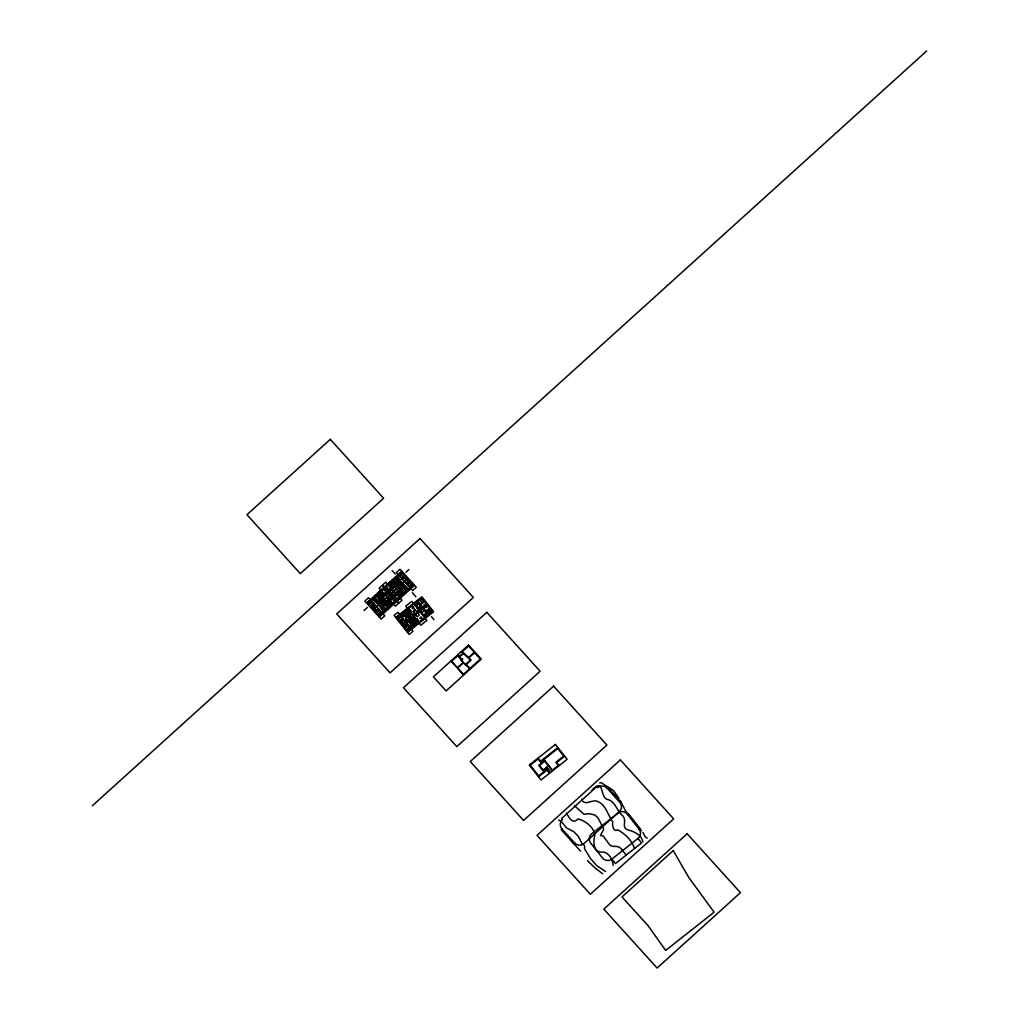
<?xml version="1.0" encoding="UTF-8"?>
<svg xmlns="http://www.w3.org/2000/svg" width="1019" height="1019" viewBox="0 0 1019 1019"><rect width="100%" height="100%" fill="white"/><g stroke="black" fill="none" stroke-linecap="round" stroke-linejoin="round"><path stroke-width="1.5" d="M421.675 618.418C417.803 619.743 421.713 614.661 421.828 618.431M412.606 606.967L413.204 606.84M412.185 607.222L412.185 608.636L413.778 608.776M400.034 614.916L405.371 621.679L405.498 620.546L406.632 620.673L407.256 620.176L405.32 617.731L408.02 615.591L404.632 611.285M406.759 619.552L407.256 620.176L406.122 620.049L406.619 620.673L406.759 619.552L404.861 621.042L405.358 621.679M414.058 615.323L413.918 616.457L415.816 614.966L415.306 614.33L415.179 615.463L414.058 615.323L414.555 615.96L414.682 614.826L415.816 614.966M404.925 611.056L408.326 615.349L411.23 613.056L413.179 615.514L413.306 614.381L414.427 614.521L414.567 613.387L412.67 614.877L415.064 614.011L413.128 611.566L415.217 609.91L417.153 612.368M415.395 602.828L415.727 603.197M414.071 608.267L413.243 606.98M383.437 611.413L383.806 610.266M397.321 578.066L397.69 576.92M416.427 623.513L416.873 622.392M386.596 602.509L387.806 600.064L389.245 601.656L386.94 604.458M391.869 586.689L393.309 588.269L394.162 586.422L396.264 588.74L390.57 593.899L384.787 587.504M373.374 606.687L373.081 606.05M394.226 594.778L393.576 594.421L393.869 595.109M613.132 865.398C612.967 860.762 609.426 852.623 603.121 852.037C593.147 853.4 592.956 841.847 594.803 835.414C594.179 827.377 585.492 820.817 578.028 818.945C571.914 825.11 568.933 816.703 566.398 813.047M426.655 616.304L426.018 615.896L426.273 616.597M376.992 610.368L376.342 610.012L376.635 610.699M363.974 610.598L367.439 607.439M405.944 572.245L408.912 569.545M373.425 605.936L374.304 605.757L373.298 605.885M373.756 606.292L373.948 605.299M391.538 590.205L390.978 590.702L391.169 589.708M387.806 600.064L386.43 601.325L388.354 600.662L386.316 602.496L389.997 606.56M390.965 602.076L392.926 603.452M92.296 805.812L926.704 50.95M366.611 603.044L401.792 571.226M369.54 600.904L368.356 601.987L369.438 600.993M376.737 594.395L375.259 595.733L376.801 594.459M378.813 592.523L380.304 591.173L378.877 592.587M381.717 589.886L383.704 588.09L381.819 589.797M385.195 586.74L387.182 584.944L385.258 586.817M390.086 582.32L388.608 583.658L389.997 582.409M393.652 579.098L392.162 580.448L393.716 579.161M399.359 573.926L400.543 572.856L399.423 574.003M372.827 598.064L370.84 599.847L372.725 598.153M398.187 575.124L396.2 576.92L398.085 575.213M372.432 599.465L373.909 597.605M378.775 593.402L380.94 591.44M388.468 584.639L389.857 586.536M388.812 584.32L390.965 582.371M397.639 576.665L396.009 578.346M378.291 594.192L378.266 594.854M381.692 591.033L382.736 592.982M391.805 581.964L392.468 582.002M391.627 582.409L390.888 583.085L391.602 583.874M373.96 598.471L374.635 597.86M379.603 593.466L378.75 594.052L379.463 594.854L380.214 594.179L379.488 593.389M385.526 588.32L387.016 586.982L387.819 587.874L386.341 589.224M390.952 583.199L392.149 583.186M396.493 578.091L395.818 578.69L397.435 580.473L398.111 579.875M376.622 596.332L378.648 594.587M392.162 582.358L394.111 580.524M373.82 599.554L374.266 600.497L374.126 599.338M390.15 584.919L390.392 583.785L389.857 584.689M397.588 578.053L398.48 578.588L397.346 578.333M380.151 594.052L379.476 594.663L379.081 593.937M381.399 592.829L380.24 592.969L381.195 592.523M391.487 583.798L392.34 583.199M389.895 585.772L391.805 584.091L392.481 584.842L390.494 586.638L389.818 585.887L390.506 586.447M380.405 594.395L382.392 592.612M379.043 596.128L379.985 596.268M380.749 594.778L379.909 594.446M380.953 594.803L382.749 593.198M390.366 586.294L392.149 584.677M381.093 594.956L382.877 593.338M375.476 600.535L376.151 601.274L375.349 601.987L374.674 601.248L375.349 600.599L375.96 601.261M375.578 600.255L376.253 599.643M379.985 596.357L379.043 596.217M393.754 582.919L393.793 583.862A2.025 2.025 0 0 0 393.232 583.199M398.391 579.798L399.066 579.136L399.677 579.811M404.11 574.499L402.48 572.551M380.265 596.382L379.641 596.484A1.796 1.796 0 0 1 379.272 596.013L378.928 595.695A1.796 1.796 0 0 1 378.558 595.223L378.979 595.555M393.551 584.447L393.512 585.11M399.091 579.161L399.856 579.824L399.066 580.537L398.467 579.684M372.737 599.796L374.954 601.541M375.744 600.828L376.431 600.395M379.769 596.917L378.329 598.217L376.622 596.433M380.316 596.421L380.622 596.777M380.596 596.166L381.259 596.204M394.378 583.709L395.818 582.409M398.658 580.091L397.805 580.333M370.394 606.229L373.565 603.35M380.953 596.561L382.889 594.727L384.418 596.319L383.029 597.567L383.883 595.72L381.845 597.554L378.176 593.491M384.163 593.771L387.335 590.893M387.628 590.638L390.799 587.772M391.869 586.6L393.907 584.842M394.136 584.549L394.06 583.454M401.397 578.181L404.568 575.302M394.302 586.294L393.984 585.135L393.933 586.078M381.03 597.223L378.992 599.057L379.539 599.656M394.544 584.995L396.582 583.148L397.117 583.747M370.967 606.865L374.151 604M384.749 594.408L387.921 591.529M388.201 591.275L391.372 588.409M401.97 578.817L405.154 575.952M382.176 596.816L381.858 597.274A2.025 2.025 0 0 0 381.297 596.612M371.222 607.146L374.393 604.28M376.291 602.586L377.832 603.095L377.247 603.63L376.291 602.586L381.565 597.809L377.896 593.746M384.991 594.688L388.175 591.81M388.456 591.555L391.627 588.689M400.556 582.728L401.308 581.862L400.352 580.817L395.079 585.581L391.411 581.518M402.225 579.098L405.396 576.219M371.922 607.286L374.559 604.713M391.793 589.122L388.876 591.772L390.672 593.759M402.645 579.302L405.575 576.665M386.188 594.383L387.067 594.217L386.507 594.803M390.392 590.612L390.315 590.46M404.874 577.48L405.46 576.932L406.479 579.263M393.309 588.269L394.697 587.02L392.774 587.683L394.799 585.836L391.13 581.773M379.501 601.248L381.437 599.49M396.773 585.632L398.709 583.874M380.062 602.267L382.392 600.153M397.334 586.638L399.665 584.537M373.336 609.477L378.992 604.369L376.89 602.051L377.247 603.63M407.511 578.563L401.868 583.67L399.766 581.352L401.308 581.862M373.604 609.782L379.259 604.662L381.361 606.993L379.82 606.483L380.405 605.936L380.762 607.528L386.035 602.751L389.717 606.814M407.778 578.856L402.136 583.976L404.237 586.294L404.823 585.759L403.881 584.702L403.282 585.25L404.823 585.759M381.552 603.515L380.418 601.911M383.488 601.77L381.998 600.484M398.824 587.899L397.69 586.282M400.76 586.142L399.27 584.855M382.405 604.471L384.354 602.713M390.137 597.58L389.946 598.624M399.677 588.842L401.626 587.084M377.832 609.591L376.763 609.68L377.183 610.177M394.608 593.542L394.417 594.587M391.372 597.185L391.958 596.65L389.755 595.402M407.141 582.906L407.396 581.989L407.18 583.034M408.25 581.874L408.39 581.964M408.594 581.594L409.192 581.059L406.976 579.811M378.469 609.031L375.552 611.68L373.756 609.693M395.703 593.44L392.786 596.09L390.99 594.102M406.556 583.632L409.485 580.983M375.807 612.215L378.89 609.247M389.487 599.656L392.672 596.777M392.952 596.523L396.124 593.657M406.721 584.065L409.982 581.289M387.093 602.254L386.889 602.433A1.796 1.796 0 0 1 387.309 602.866M399.053 591.249L399.894 591.67M375.973 612.394L379.144 609.528M389.742 599.936L392.914 597.058M393.207 596.803L396.378 593.937M406.976 584.346L410.147 581.467M386.57 603.35L383.806 605.859L383.259 605.261M400.098 591.122L402.862 588.613L402.327 588.014M392.532 598.28L392.621 597.376M399.881 591.759L398.938 591.619M376.546 613.03L379.73 610.164M390.328 600.573L393.5 597.707M393.78 597.452L396.951 594.574M403.881 584.702L404.237 586.294L397.232 592.625L398.085 590.765L396.697 592.026L398.136 593.618L401.155 591.606M407.549 584.982L410.733 582.116M400.212 591.822L400.187 592.485L402.785 590.116L404.505 591.912L402.823 594.141M383.182 611.336L381.666 608.967M382.456 608.254L382.966 607.617M387.577 603.885L387.602 603.223M404.785 588.052L405.193 587.504M406.173 586.791L408.377 588.536M382.036 609.171L381.259 608.521L382.049 607.808L382.724 608.547L382.049 609.196L381.45 608.534M387.335 604.191L385.309 605.936L386.914 607.821M406.339 587.186L405.766 586.345L404.976 587.071L405.766 587.746L405.753 586.536M383.017 608.47L383.679 607.859M387.016 604.929L387.959 605.069M405.537 588.09L404.874 588.689L406.479 590.485L407.154 589.874M411.561 582.588L413.166 584.371M388.838 603.515L390.621 601.898M388.965 603.656L390.748 602.051M398.378 595.147L400.161 593.529M400.378 593.567L401.206 593.899M394.786 599.121L393.296 600.471L394.098 601.363L395.589 600.013M389.322 604.242L391.296 602.446M398.824 595.644L398.047 594.994L400.034 593.198L400.709 593.937L398.849 595.669L398.238 594.994M402.339 592.51L401.855 592.778A2.025 2.025 0 0 1 402.454 593.402L402.441 592.51M388.774 605.146L389.64 604.547M390.978 603.414L390.723 604.547L391.271 603.656M399.728 595.504L400.875 595.363L399.932 595.822M383.539 610.292L382.647 609.744L383.768 609.999M400.976 594.281L401.652 593.682L401.511 594.879M407.307 588.791L406.848 587.848L406.989 588.995M388.175 606.229L388.672 605.961A2.025 2.025 0 0 1 388.061 605.337M387.016 607.821L389.309 606.369M384.736 610.33L385.488 609.655L383.692 607.668L382.953 608.343L384.736 610.33L385.297 609.642M389.5 605.745L390.175 605.146L389.513 604.471M389.487 605.936L390.239 605.261M390.06 605.872L392.315 604.012M383.488 611.68L385.475 610.394M400.187 596.892L401.932 594.688M406.848 590.332L408.683 588.88M380.571 615.489L381.756 614.406M383.004 613.285L384.978 611.489M388.965 607.897L387.513 609.082M391.029 606.025L392.519 604.675M393.945 603.388L395.92 601.592M397.41 600.255L399.397 598.459M400.824 597.172L402.314 595.822M404.377 593.95L405.868 592.599M408.352 590.358L410.173 588.574M411.574 587.441L412.606 586.384M379.335 617.106L414.504 585.288M451.417 661.446L457.9 655.586L463.021 662.554L457.34 667.7L451.557 661.318M459.327 657.166L463.645 653.255M474.281 652.364L468.638 657.472L462.206 651.676L468.511 645.982L480.331 659.051L463.237 674.514M474.548 652.657L468.906 657.777L471.007 660.095L466.32 664.337L470.001 668.4M561.966 828.944L561.163 829.67L573.888 843.732L574.678 843.006A6.687 6.687 0 0 0 584.129 843.477L619.297 811.659A6.687 6.687 0 0 0 619.769 802.22L607.057 788.158A6.687 6.687 0 0 0 597.605 787.687L596.714 786.693L561.533 818.512L562.437 819.505A6.687 6.687 0 0 0 561.966 828.944L574.678 843.006M607.057 788.158L607.846 787.432L620.571 801.494L619.769 802.22M392.442 584.193L391.895 583.607M388.583 604.229L389.22 604.738M412.962 623.539L413.357 624.252M414.937 604L415.523 603.528L414.516 603.554M401.371 621.539L400.747 622.036L402.874 623.424M402.925 620.329L402.607 621.17L403.282 620.724M407.167 624.239L404.072 626.672L402.416 624.583L407.511 620.507L408.008 621.131L406.097 622.826M421.751 613.655L421.815 612.661L421.293 613.081L422.121 613.272M399.614 614.393L397.958 612.292L394.073 615.361L395.729 617.463L421.866 596.816L433.623 611.706L407.485 632.34M397.601 616.584L398.798 615.514M401.155 613.769L403.193 612.037M405.409 610.292L406.989 609.056M409.256 607.26L412.135 604.98M418.287 600.127L420.337 598.624M419.688 599.987L419.026 599.911M420.847 598.994L421.267 598.663A1.796 1.796 0 0 1 420.911 599.057M422.044 598.128L421.382 598.051M419.853 600.115L420.045 599.796A1.796 1.796 0 0 0 420.49 599.389L420.834 599.083M423.051 600.153L421.306 598.37M406.53 610.534L408.415 609.044M420.261 599.962L420.732 599.159M407.192 611.209L406.288 611.744L407.944 613.846L408.683 613.094L407.078 611.12M408.632 609.897L409.829 609.973M415.625 606.114L418.987 603.452L420.045 604.802L424.528 601.274M421.14 601.732L423.038 600.242M416.3 605.757L418.478 604.025M415.854 606.407L416.211 605.643M409.791 611.375L410.491 610.814L410.288 611.999M402.645 618.227L399.282 620.889L399.817 621.565L403.18 618.915M400.136 621.259L400.301 620.278L400.722 620.8M416.847 607.668L417.637 607.044L419.93 610.164M424.605 601.376L420.057 605.031L420.796 605.961L417.905 600.802M408.886 613.947L411.014 612.444M402.747 619.565L399.97 621.756L402.008 624.329L407.256 620.176M400.047 621.857L403.409 619.208M413.306 611.578L415.383 610.114M403.549 619.654L400.454 622.099L402.11 624.201M418.363 607.961L421.573 605.439L423.242 607.553M418.338 608.152L420.911 606.114L422.503 608.139L420.134 604.904M418.936 608.177L419.637 608.445M407.969 617.119L410.033 615.489M425.929 603.044L425.853 603.707M424.121 605.069L426.26 603.465M419.599 609.044L420.312 608.802L419.904 609.426M426.018 603.91L426.235 603.745A2.025 2.025 0 0 0 426.744 604.445M426.566 604.929L426.464 604.585A1.796 1.796 0 0 1 426.12 604.089L426.515 604.547M416.618 611.693L418.72 610.037M408.772 618.113L410.173 619.501M410.81 616.495L411.842 618.176M408.772 618.546L408.275 617.922L410.746 615.973L412.402 618.074L409.944 620.023L409.014 618.329L409.867 619.501M413.179 615.514L427.088 604.522M408.008 621.131L406.874 621.004L406.747 622.125L405.626 621.998L402.25 624.647M415.854 624.876L412.453 620.584L415.37 618.278L413.421 615.82L427.343 604.827M422.758 608.712L420.656 610.368L422.095 612.202M426.961 605.643L427.891 605.846L426.821 605.248M420.898 610.687L421.611 610.432L421.204 611.069M409.753 619.794L412.224 617.845M417.943 613.362L420.045 611.706M408.466 621.182L409.294 622.24M428.209 605.936L426.108 607.591L425.19 606.534M428.502 606.305L427.84 606.229M410.657 620.52L412.72 618.89M406.059 624.303L405.804 625.284M406.95 623.679L406.25 621.501L407.383 621.628L407.511 620.507L409.447 622.953L412.147 620.826L415.548 625.118M421.777 612.508L425.165 609.999L423.496 607.872M429.279 606.967L428.12 605.49M404.212 627.131L407.575 624.469M404.441 627.424L407.804 624.762M412.415 621.807L412.096 622.049M421.904 614.062L422.694 613.451L420.185 610.483M405.231 627.602L405.409 626.863L404.81 627.169M412.198 622.061L412.402 621.896A1.796 1.796 0 0 1 412.007 621.437M425.369 611.757L429.903 608.088M404.989 628.099L408.339 625.449M427.967 609.795L427.33 610.292A2.025 2.025 0 0 0 428.018 609.859L428.222 610.012M428.808 609.133L428.171 609.629L429.114 609.731M410.924 623.577L413.026 621.921M428.018 610.088L427.611 610.419A1.796 1.796 0 0 0 428.082 610.152L428.553 609.999M429.266 609.184L429.343 608.521M428.642 612.495L427.636 610.559M429.343 609.375L428.439 609.757A1.796 1.796 0 0 0 428.923 609.489L429.126 609.642M413.306 622.291L412.657 622.214M428.273 610.394L427.318 610.381M426.108 612.699L426.897 612.177L428.833 614.623M410.44 625.322L412.326 623.819M422.91 615.323L423.726 615.158M426.388 613.056L428.197 615.132L426.26 612.674L425.904 613.425M423.14 615.616L426.49 612.967M413.09 624.634L413.829 623.883L414.491 624.723L413.701 625.348L413.039 624.507M411.765 625.768L412.924 625.704L411.943 626.086M428.744 612.495L430.629 611.005M413.587 625.258L414.3 624.698M412.122 627.182L414.02 625.093M408.772 630.736L410.02 629.742M414.427 626.265L412.326 627.921L414.325 626.341M416.644 624.52L418.21 623.271L416.695 624.583M420.478 621.475L423.369 619.195L420.541 621.552M431.61 612.686L429.674 614.33M408.823 630.799L410.084 629.806M429.572 614.419L431.508 612.763M557.89 747.577L540.541 761.282L538.045 758.136M546.592 769.574L545.687 768.428L542.987 770.568L538.86 765.333L541.56 763.206L540.656 762.046L557.775 748.519L563.724 756.047L555.89 762.237L558.374 765.384L549.381 772.491L545.993 768.186L548.897 765.893L552.298 770.186M546.897 769.345L538.643 775.867L530.211 765.18L538.159 758.9L540.656 762.046M538.529 776.796L547.012 770.109L549.496 773.255M564.666 756.162L556.603 762.53L559.087 765.677M547.687 770.339L548.744 769.511M550.184 772.122L551.712 771.039M627.831 814.78L628.672 814.117L640.429 828.995L639.588 829.657L627.347 814.168A6.687 6.687 0 0 0 617.947 813.06L591.81 833.695A6.687 6.687 0 0 0 590.714 843.095L602.458 857.973A6.687 6.687 0 0 0 611.859 859.081L637.996 838.433A6.687 6.687 0 0 0 639.091 829.046M402.734 616.406L401.32 614.623M401.83 614.139L404.123 612.33M404.645 613.871L404.046 613.158L404.747 612.597M403.129 614.826L403.46 613.705L402.849 614.559M404.543 613.795L405.435 613.247L404.772 612.406L404.072 613.132M403.257 616.202L405.142 614.712M406.861 614.126L406.785 614.775M407.192 614.546L405.052 616.151L405.868 617.285L408.02 615.591M407.243 615.782L406.938 615.081M407.536 615.718L407.256 614.839M418.198 608.088L417.217 607.923L418.198 608.088L417.535 607.133M424.541 610.496L422.758 608.445L426.159 612.75M413.943 620.354L416.045 618.699M414.733 620.762L413.829 621.297L415.485 623.399L416.223 622.647M416.172 619.463L416.886 618.902L416.669 620.087M410.44 625.526L411.574 627.615M417.331 620.928L418.057 620.176L418.72 621.017L417.93 621.641L417.268 620.8M417.828 621.552L418.045 620.367M416.72 623.45L418.618 621.959L418.198 621.437M425.929 616.686L425.369 617.285M426.885 615.947L427.509 615.451L425.394 614.062M592.128 789.763C604.127 778.236 599.707 794.476 606.458 799.176C615.005 800.59 616.329 809.545 621.514 814.703C629.169 820.448 618.558 828.434 630.532 830.638C635.92 832.574 641.894 835.695 642.862 841.923M599.694 782.91L600.777 782.732A3.312 3.312 0 0 1 602.114 783.229L613.476 790.515L618.915 798.297M384.418 596.319L382.494 596.981L384.596 599.299L390.29 594.153L384.507 587.759M396.697 592.026L398.633 591.364L396.531 589.046L390.837 594.192L396.608 600.573M571.251 840.841L580.588 851.145M407.256 589.058L408.428 588.804M372.687 599.541L373.871 599.287M406.403 610.801L407.587 610.636M558.565 820.129L560.972 821.123L566.666 827.963L573.824 831.746L578.091 836.089L582.04 843.503L584.626 845.783L584.549 848.802L590.409 858.418L596.574 865.513L605.452 871.474M404.874 621.055L405.995 621.182L406.122 620.049L406.619 620.673M413.421 615.82L414.555 615.96M574.487 805.723L584.053 814.334L589.071 813.659L594.969 815.022L598.064 818.028L603.541 828.727A2.114 2.114 0 0 1 603.477 829.733L600.42 835.414L603.121 835.949L610.139 845.426L613.82 846.534A1.962 1.962 0 0 1 615.489 846.432C621.475 846.165 622.405 851.604 626.392 854.928M388.736 584.588L389.882 584.944M391.245 603.388L392.391 603.757M647.205 838.204L644.912 836.382L642.964 832.408M401.741 614.381L402.862 614.826M641.575 830.651L640.9 830.256A8.611 8.611 0 0 1 639.282 828.727L625.628 811.009L620.622 801.291M389.194 591.784L391.372 592.943M374.139 608.521L371.96 607.375L373.438 609.158M404.123 577.964L404.772 578.333L404.479 577.646M392.111 570.538L395.27 573.99M412.351 592.676L415.816 596.752M411.472 582.486L413.255 584.473M402.403 572.614L404.199 574.601M407.676 579.187L409.205 580.868M404.798 576.206L403.804 576.206L404.25 576.703M409.855 581.798L409.753 582.779L409.307 582.282M407.511 580.601L408.594 581.785M403.562 577.289L403.116 576.792L403.065 577.735M408.657 582.919L408.606 583.862L408.16 583.365M402.327 579.009L404.441 581.339M404.709 581.645L406.823 583.976M398.111 574.55L396.327 572.576L399.996 569.252L416.3 587.275L412.631 590.6L410.835 588.613M398.569 575.047L404.339 581.429M404.607 581.734L410.39 588.116M397.945 576.996L399.601 579.238M395.971 578.563L397.588 580.346M405.014 588.562L406.632 590.345M463.365 653.51L470.523 660.07L465.416 664.694L461.403 660.248L462.792 659L461.849 659.395L459.607 656.911M398.569 582.435L394.901 578.372L398.467 582.524M403.04 587.377L406.721 591.44L402.938 587.466M461.263 651.625L462.893 653.434L459.569 656.44L457.939 654.631M398.162 583.25L399.27 584.486M399.448 584.689L400.875 586.269L398.938 588.027L397.512 586.447M401.066 586.473L402.174 587.696M394.2 580.524L395.818 582.308M396.213 585.021L397.321 586.243M399.117 588.23L400.238 589.466M393.028 582.116L393.079 583.072A2.025 2.025 0 0 0 392.519 582.409L392.659 581.913M401.715 591.721L401.766 592.676A2.025 2.025 0 0 0 401.206 592.014M393.283 582.804L392.748 582.206A1.796 1.796 0 0 1 393.168 582.728M399.55 590.523L403.231 594.587M402.951 594.841L399.27 590.778L400.531 592.166M469.721 668.655L463.301 662.847L457.607 667.993L463.378 674.387M393.41 585.301L393.729 585.454A1.796 1.796 0 0 0 394.162 585.874M391.678 584.154L392.29 584.83M387.513 584.142L385.73 582.167L382.558 585.033L384.341 587.008M387.959 584.639L393.742 591.02M394.009 591.326L399.792 597.707M400.238 598.204L402.034 600.191L398.862 603.057L397.066 601.07M391.525 588.778L393.64 591.109M393.907 591.415L396.022 593.746M390.188 589.39L389.245 589.339L389.691 589.835M395.283 595.02L395.232 595.962L394.786 595.465M389.767 590.969L390.837 592.154M389.041 590.46L388.596 589.963L388.494 590.956M394.098 596.051L394.544 596.548L393.551 596.548M384.201 587.135L396.926 601.197M450.971 660.949L463.683 674.998M384.061 587.262L382.278 585.288L379.093 588.167L380.889 590.141M396.327 600.828L390.557 594.446L384.864 599.592L386.965 601.923M396.773 601.325L398.569 603.312L395.397 606.178L393.601 604.203M390.137 594.23L388.341 592.256L385.411 594.892L387.207 596.879L381.335 590.638M390.455 594.587L392.251 596.574L389.322 599.223L387.526 597.236M387.564 591.797L386.57 591.797L387.029 592.294M390.277 596.191L391.36 597.376M391.156 597.554L390.481 597.223L390.799 597.886M386.341 592.88L385.883 592.383L385.844 593.325M391.423 598.497L391.869 598.994L390.927 598.955M387.373 597.312L393.156 603.707M391.22 602.56L390.634 601.707L388.647 603.503L389.436 604.178M381.45 596.115L382.342 597.109M386.812 602.051L387.717 603.044M388.965 605.146L389.653 605.617M378.737 594.879L379.272 595.478A2.025 2.025 0 0 1 378.66 594.943M388.022 605.553L388.379 605.948A1.796 1.796 0 0 1 387.959 605.617M386.838 604.636L387.169 604.802A1.796 1.796 0 0 0 387.602 605.222M380.889 598.879L381.998 600.115M382.176 600.318L383.603 601.898L381.666 603.643L380.24 602.063M383.794 602.089L384.902 603.324M378.941 600.637L380.062 601.872M381.845 603.859L382.966 605.082M374.495 596.816L378.074 600.968M382.545 605.91L386.328 609.884M374.482 598L376.1 599.783M383.539 607.999L385.144 609.782M382.049 607.986L382.647 608.661M374.75 601.134L375.361 601.809M379.82 606.483L380.762 607.528M370.279 599.732L368.496 597.758L364.827 601.07L381.131 619.093L384.8 615.769L383.004 613.795M370.738 600.229L376.508 606.611M376.775 606.904L382.558 613.298M372.954 604.98L372.011 604.929L372.47 605.426M378.049 610.598L378.495 611.094L377.552 611.056M372.534 606.547L373.604 607.744M371.808 606.05L371.362 605.553L371.273 606.547M376.864 611.642L376.775 612.534M371.642 607.362L373.438 609.337M367.859 603.872L369.655 605.846M376.915 613.744L378.711 615.731M405.651 576.945L407.18 578.639M404.683 577.467L405.753 578.665M403.944 578.168L403.741 579.212L403.295 578.741M398.773 591.224L399.142 591.351A1.796 1.796 0 0 0 399.537 591.81L399.677 592.217M400.021 593.389L400.633 594.052M398.085 595.631L399.665 597.363M392.595 594.09L393.665 595.287M391.169 594.115L392.697 595.809M388.417 592.536L389.946 594.23M387.449 593.058L388.532 594.243M387.245 593.236L387.577 593.886L386.889 593.555M382.278 592.676L383.068 593.351L381.081 595.147L380.482 594.281M375.361 609.68L376.444 610.878M373.948 609.706L375.463 611.387M587.504 860.635L594.879 867.857L602.624 873.703M548.795 765.97L552.196 770.275M418.987 603.452L417.281 601.299L420.006 604.751L418.389 603.923M416.924 601.618L418.592 603.719M420.809 606.254L422.248 608.076L420.146 609.744L418.707 607.91M416.988 601.911L418.401 603.694M415.981 602.369L416.975 603.63M540.949 761.804L541.866 762.964L544.77 760.658L548.897 765.893M414.071 603.872L415.727 605.974M412.771 624.38L412.211 623.666L410.313 625.156L410.874 625.87M405.626 621.998L410.95 628.748M401.932 619.807L400.989 619.692L401.41 620.227M407.052 626.29L406.11 626.175L406.53 626.698M401.983 620.889L402.238 621.59L401.613 621.182M401.397 621.348L402.39 622.609M400.289 620.367L399.817 620.749M400.722 622.227L402.136 624.01M637.996 838.433L641.562 842.955L615.425 863.59L611.859 859.081M422.465 598.344L424.197 600.382M425.382 602.038L426.63 603.605M430.693 608.61L432.285 610.763M428.935 608.852L430.642 610.916M429.063 609.349L428.897 609.133A2.025 2.025 0 0 1 428.235 609.693M424.108 605.171L424.936 606.216M419.446 599.58L421.051 601.719M426.986 610.394L426.617 610.674M422.86 608.368L426.26 612.674M417.179 601.376L418.873 603.541M426.146 613.285L427.814 615.387M426.133 613.476L427.534 615.259M547.037 767.358L548.744 769.421M425.866 614.877L426.859 616.138M548.362 769.893L550.018 771.994M547.725 770.389L549.381 772.491M423.293 615.54L424.948 617.641M413.51 603.426L411.842 601.325L405.766 606.127L407.422 608.228M414.02 603.872L419.255 610.712M419.51 611.018L424.948 617.692M425.254 618.304L426.91 620.405L420.834 625.207L419.178 623.106M417.306 612.763L419.344 615.132L417.255 616.788L415.306 614.33M414.338 619.883L414.364 620.889M414.618 620.673L416.274 622.775M409.511 614.839L410.542 616.138M412.02 618.023L410.708 616.355L408.657 617.973L409.982 619.641M412.198 618.24L413.23 619.539M406.632 611.642L408.135 613.527M414.02 621.323L415.676 623.093M407.46 616.457L408.479 617.769M410.147 619.87L411.166 621.17M404.709 614.164L405.269 614.877L403.371 616.368L402.823 615.654M409.995 622.52L410.823 623.564M411.37 629.271L413.026 631.372L409.141 634.442L395.729 617.463M405.613 625.475L405.014 625.042L405.231 625.768M404.021 624.672L405.014 625.933M402.607 624.596L404.008 626.392M396.99 618.304L398.582 620.456M405.231 628.876L406.887 630.978M431.432 616.546L433.916 619.692M581.76 799.151C583.811 806.233 591.287 800.157 595.758 800.921C605.783 803.189 607.4 814.831 612.814 821.938C611.693 825.224 614.113 832.931 617.489 829.772C625.016 833.606 631.818 840.357 634.544 848.483M391.869 593.491L392.799 595.771M388.328 592.574L389.258 594.854M374.635 609.082L375.565 611.362M416.886 601.936L417.663 604.28M403.333 624.023L404.11 626.354M400.352 580.817L400.709 582.397M399.665 595.771L399.919 596.943M381.208 591.389L381.45 592.574M411.689 626.023L411.867 627.22M394.455 585.798A2.025 2.025 0 0 1 393.92 585.199M387.882 605.133A2.025 2.025 0 0 1 387.347 604.547M379.921 596.332A2.025 2.025 0 0 1 379.386 595.733M393.525 583.123A1.796 1.796 0 0 1 393.882 583.518M402.212 592.727A1.796 1.796 0 0 1 402.569 593.122M401.486 591.924A1.796 1.796 0 0 1 401.855 592.319M386.672 602.547A2.025 2.025 0 0 1 387.207 603.146M381.59 596.535A1.796 1.796 0 0 1 381.947 596.93M399.817 591.733A2.025 2.025 0 0 1 399.282 591.135M407.383 615.578A1.796 1.796 0 0 1 407.052 615.158M407.676 615.527A2.025 2.025 0 0 1 407.18 614.89M420.427 599.096A2.025 2.025 0 0 1 419.803 599.592M421.267 598.433A2.025 2.025 0 0 1 420.63 598.93M427.534 605.872A1.796 1.796 0 0 1 427.203 605.452M427.827 605.808A2.025 2.025 0 0 1 427.33 605.184M330.309 439.329L246.98 514.71L300.299 573.633L383.615 498.253L330.309 439.329M420.057 538.529L336.729 613.909L390.035 672.833L473.364 597.452L420.057 538.529M401.741 572.181L367.553 603.095L379.386 616.164L413.561 585.25L401.741 572.181M374.648 597.669L373.897 598.344L375.693 600.331L376.444 599.656L374.648 597.669M396.378 578.015L395.639 578.69L397.423 580.664L398.174 579.989L396.378 578.015M370.636 601.809L369.145 603.146L369.948 604.038L371.438 602.7L370.636 601.809M385.246 588.587L383.755 589.925L384.571 590.816L386.061 589.479L385.246 588.587M401.639 573.761L400.149 575.098L400.951 575.99L402.441 574.652L401.639 573.761M382.469 597.452L377.361 602.076L381.386 606.522L386.494 601.898L382.469 597.452M399.741 581.824L394.633 586.447L398.646 590.893L403.766 586.269L399.741 581.824M382.189 599.936L379.858 602.051L381.654 604.025L383.985 601.923L382.189 599.936M399.461 584.307L397.13 586.422L398.926 588.409L401.257 586.294L399.461 584.307M405.422 588.014L404.683 588.689L406.479 590.663L407.218 590.001L405.422 588.014M380.163 612.343L378.673 613.693L379.488 614.584L380.979 613.234L380.163 612.343M396.557 597.516L395.066 598.866L395.869 599.758L397.359 598.408L396.557 597.516M411.166 584.295L409.689 585.645L410.491 586.536L411.982 585.186L411.166 584.295M401.652 593.491L400.913 594.166L401.626 594.956L402.378 594.281L401.652 593.491M486.827 612.33L403.499 687.71L456.805 746.634L540.134 671.254L486.827 612.33M468.549 645.04L433.381 676.858L446.105 690.907L481.274 659.089L468.549 645.04M553.597 686.131L470.268 761.524L523.575 820.448L606.904 745.055L553.597 686.131M620.367 759.932L537.038 835.325L590.345 894.249L673.674 818.856L620.367 759.932M687.137 833.746L603.808 909.126L657.115 968.05L740.444 892.669L687.137 833.746M673.202 850.623L621.998 896.949L648.186 925.825L665.674 950.434L714.115 912.183L688.844 877.576L673.202 850.623M420.809 611.451L420.707 612.381L420.809 611.451M421.751 597.758L396.671 617.578L407.587 631.398L432.68 611.591L421.751 597.758M399.741 616.38L398.162 617.629L398.913 618.571L400.48 617.323L399.741 616.38M409.358 609.145L408.568 609.77L409.23 610.61L410.02 609.986L409.358 609.145M408.644 610.954L408.746 612.152L408.644 610.954M410.517 610.623L409.727 611.247L410.39 612.088L411.179 611.464L410.517 610.623M411.192 613.514L405.779 617.781L409.498 622.494L414.911 618.215L411.192 613.514M412.224 623.475L410.135 625.144L410.746 625.921L412.848 624.265L412.224 623.475M408.708 627.755L407.141 628.99L407.88 629.933L409.46 628.698L408.708 627.755M555.406 744.43L529.269 765.065L541.025 779.955L567.15 759.308L555.406 744.43M544.732 761.117L539.318 765.396L543.038 770.097L548.439 765.829L544.732 761.117M404.836 614.113L402.734 615.769L403.358 616.559L405.46 614.903L404.836 614.113M418.733 608.814L418.631 609.757L418.733 608.814M416.898 618.711L416.109 619.335L416.771 620.176L417.561 619.552L416.898 618.711M416.185 620.507L416.287 621.705L416.185 620.507M412.708 621.743L412.211 621.119A2.025 2.025 0 0 0 412.631 621.807"/></g></svg>
